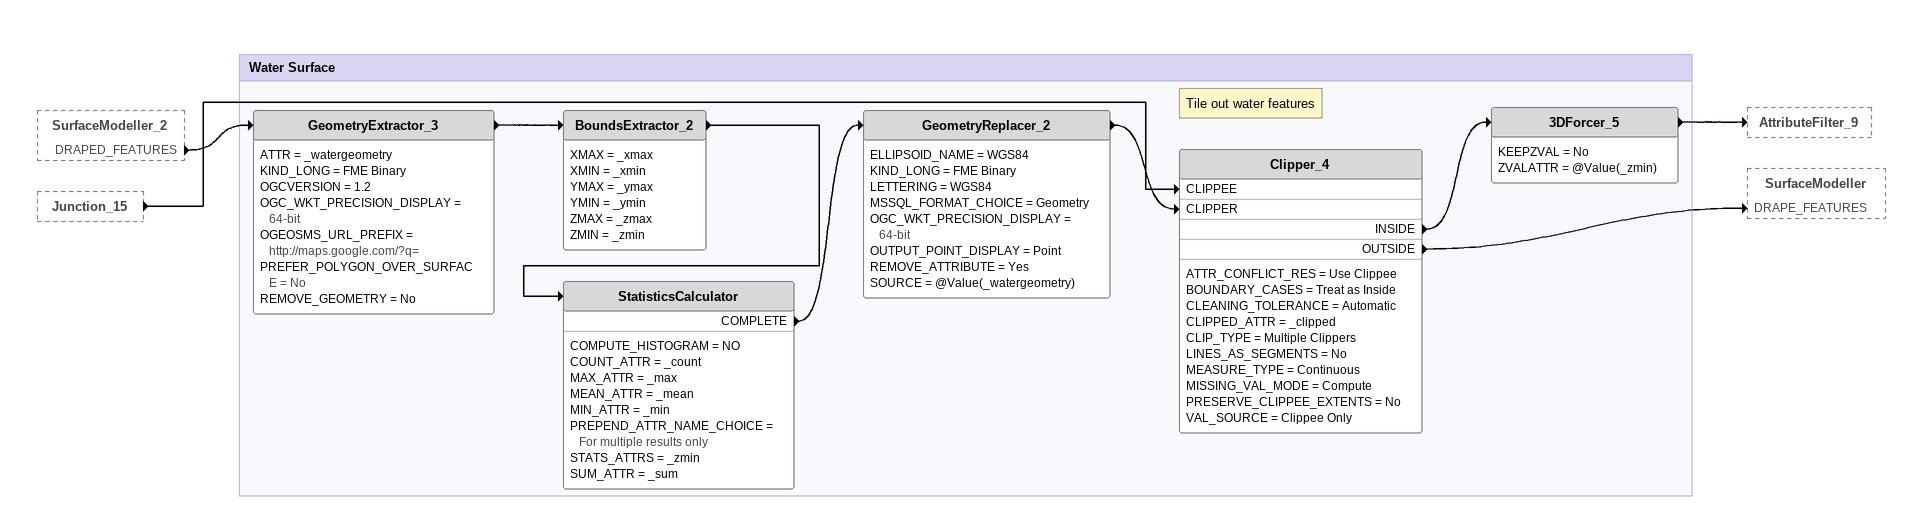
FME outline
SurfaceModeller_2 [outside]
    DRAPED_FEATURES -> GeometryExtractor_3
Junction_15 [outside]
    -> Clipper_4 [CLIPPEE]

Bookmark: Water Surface
GeometryExtractor_3
    ATTR = _watergeometry
    KIND_LONG = FME Binary
    OGCVERSION = 1.2
    OGC_WKT_PRECISION_DISPLAY = 64-bit
    OGEOSMS_URL_PREFIX = http://maps.google.com/?q=
    PREFER_POLYGON_OVER_SURFACE = No
    REMOVE_GEOMETRY = No
    -> BoundsExtractor_2
BoundsExtractor_2
    XMAX = _xmax
    XMIN = _xmin
    YMAX = _ymax
    YMIN = _ymin
    ZMAX = _zmax
    ZMIN = _zmin
    -> StatisticsCalculator
StatisticsCalculator
    COMPUTE_HISTOGRAM = NO
    COUNT_ATTR = _count
    MAX_ATTR = _max
    MEAN_ATTR = _mean
    MIN_ATTR = _min
    PREPEND_ATTR_NAME_CHOICE = For multiple results only
    STATS_ATTRS = _zmin
    SUM_ATTR = _sum
    COMPLETE -> GeometryReplacer_2
GeometryReplacer_2
    ELLIPSOID_NAME = WGS84
    KIND_LONG = FME Binary
    LETTERING = WGS84
    MSSQL_FORMAT_CHOICE = Geometry
    OGC_WKT_PRECISION_DISPLAY = 64-bit
    OUTPUT_POINT_DISPLAY = Point
    REMOVE_ATTRIBUTE = Yes
    SOURCE = @Value(_watergeometry)
    -> Clipper_4 [CLIPPER]
Note: Tile out water features
Clipper_4
    ATTR_CONFLICT_RES = Use Clippee
    BOUNDARY_CASES = Treat as Inside
    CLEANING_TOLERANCE = Automatic
    CLIPPED_ATTR = _clipped
    CLIP_TYPE = Multiple Clippers
    LINES_AS_SEGMENTS = No
    MEASURE_TYPE = Continuous
    MISSING_VAL_MODE = Compute
    PRESERVE_CLIPPEE_EXTENTS = No
    VAL_SOURCE = Clippee Only
    INSIDE -> 3DForcer_5
    OUTSIDE -> SurfaceModeller [DRAPE_FEATURES]
3DForcer_5
    KEEPZVAL = No
    ZVALATTR = @Value(_zmin)
    -> AttributeFilter_9
